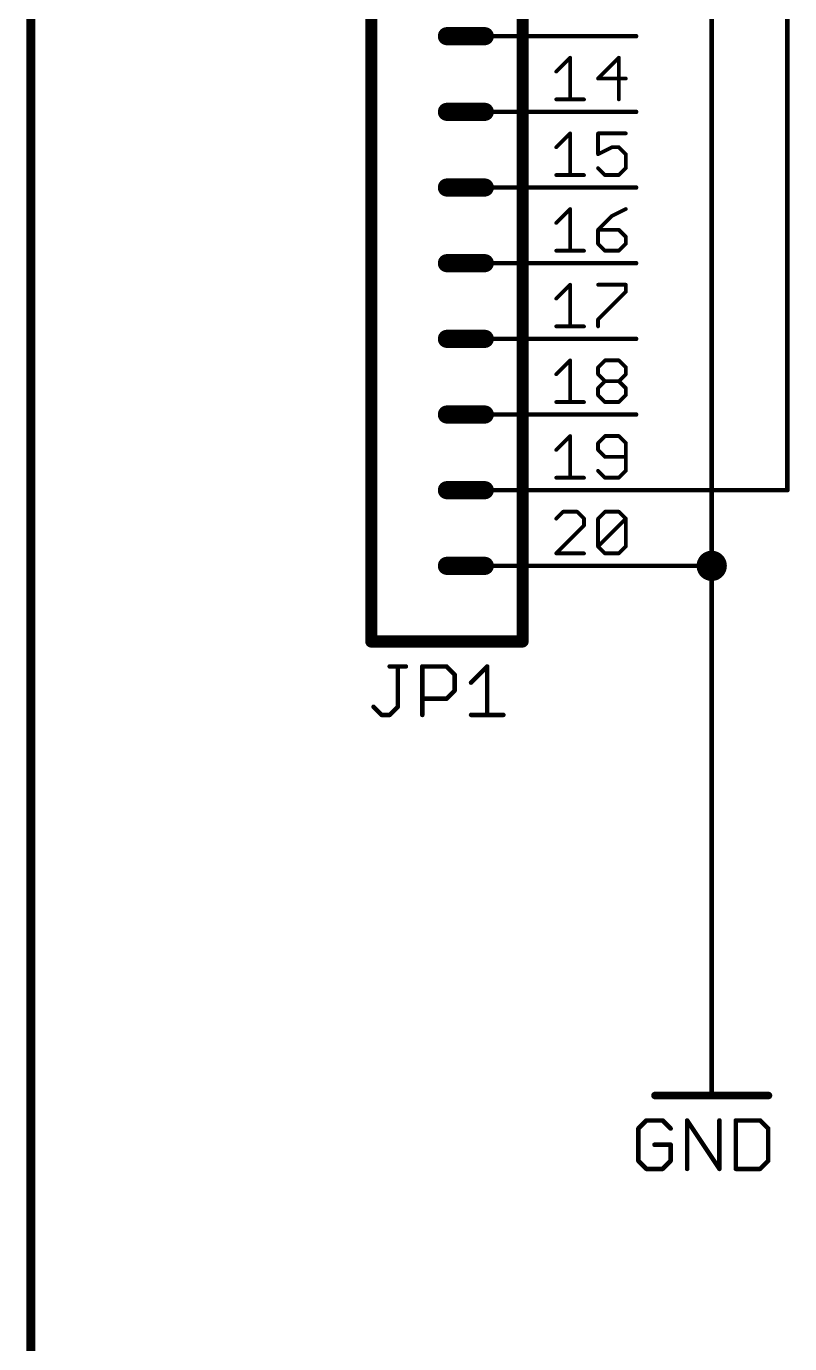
# Model space of a CAD drawing. Extents: x 0 to 264, y 0 to 182.
# Drawn here: x -0.15 to 25.48, y 90.73 to 134.95 of the extents above; entities that cross this region are included whole.
import ezdxf

# ---------------------------------------------------------------- set-up
doc = ezdxf.new("R2010")
doc.units = 0
for name, color, linetype in [('91', 122, 'CONTINUOUS'), ('94', 12, 'CONTINUOUS'), ('95', 251, 'CONTINUOUS'), ('96', 251, 'CONTINUOUS')]:
    doc.layers.add(name, color=color, linetype=linetype)

msp = doc.modelspace()

# ---------------------------------------------------------------- linework, layer by layer
at = {"layer": '91', "const_width": 0.1524}
for points in [[(25.4, 119.38), (25.4, 162.56)], [(22.86, 160.02), (22.86, 116.84)], [(20.32, 119.38), (25.4, 119.38)], [(20.32, 116.84), (22.86, 116.84)], [(22.86, 101.6), (22.86, 116.84)]]:
    msp.add_lwpolyline(points, dxfattribs=at)
at = {"layer": '91'}
for points, const_width in [([(20.32, 119.4181, 1), (20.32, 119.3419)], 0.0762), ([(25.3619, 119.38, 1), (25.4381, 119.38)], 0.0762), ([(25.4, 119.3419, 1), (25.4, 119.4181)], 0.0762), ([(22.86, 116.586, 1), (22.86, 117.094, 1), (22.86, 116.586)], 0.508), ([(20.32, 116.8781, 1), (20.32, 116.8019)], 0.0762), ([(22.8981, 116.84, 1), (22.8219, 116.84)], 0.0762), ([(22.8219, 116.84, 1), (22.8981, 116.84)], 0.0762), ([(22.86, 116.8019, 1), (22.86, 116.8781)], 0.0762), ([(22.8219, 101.6, 1), (22.8981, 101.6)], 0.0762)]:
    msp.add_lwpolyline(points, format="xyb", dxfattribs=dict(at, const_width=const_width))
at = {"layer": '94'}
for points, const_width in [([(0, 180.34), (0, 0)], 0.3), ([(11.43, 114.3), (11.43, 167.64)], 0.4064), ([(16.51, 167.64), (16.51, 114.3)], 0.4064), ([(13.97, 134.62), (15.24, 134.62)], 0.6096), ([(20.32, 134.62), (15.24, 134.62)], 0.1524), ([(13.97, 132.08), (15.24, 132.08)], 0.6096), ([(20.32, 132.08), (15.24, 132.08)], 0.1524), ([(13.97, 129.54), (15.24, 129.54)], 0.6096), ([(20.32, 129.54), (15.24, 129.54)], 0.1524), ([(13.97, 127), (15.24, 127)], 0.6096), ([(20.32, 127), (15.24, 127)], 0.1524), ([(13.97, 124.46), (15.24, 124.46)], 0.6096), ([(20.32, 124.46), (15.24, 124.46)], 0.1524), ([(13.97, 121.92), (15.24, 121.92)], 0.6096), ([(20.32, 121.92), (15.24, 121.92)], 0.1524), ([(13.97, 119.38), (15.24, 119.38)], 0.6096), ([(20.32, 119.38), (15.24, 119.38)], 0.1524), ([(13.97, 116.84), (15.24, 116.84)], 0.6096), ([(20.32, 116.84), (15.24, 116.84)], 0.1524), ([(11.43, 114.3), (16.51, 114.3)], 0.4064), ([(22.86, 101.6), (22.86, 99.06)], 0.1524), ([(20.955, 99.06), (24.765, 99.06)], 0.254)]:
    msp.add_lwpolyline(points, dxfattribs=dict(at, const_width=const_width))
for points, const_width in [([(13.97, 134.7724, 1), (13.97, 134.4676)], 0.3048), ([(15.24, 134.4676, 1), (15.24, 134.7724)], 0.3048), ([(15.24, 134.6581, 1), (15.24, 134.5819)], 0.0762), ([(20.32, 134.5819, 1), (20.32, 134.6581)], 0.0762), ([(13.97, 132.2324, 1), (13.97, 131.9276)], 0.3048), ([(15.24, 131.9276, 1), (15.24, 132.2324)], 0.3048), ([(15.24, 132.1181, 1), (15.24, 132.0419)], 0.0762), ([(20.32, 132.0419, 1), (20.32, 132.1181)], 0.0762), ([(13.97, 129.6924, 1), (13.97, 129.3876)], 0.3048), ([(15.24, 129.3876, 1), (15.24, 129.6924)], 0.3048), ([(15.24, 129.5781, 1), (15.24, 129.5019)], 0.0762), ([(20.32, 129.5019, 1), (20.32, 129.5781)], 0.0762), ([(13.97, 127.1524, 1), (13.97, 126.8476)], 0.3048), ([(15.24, 126.8476, 1), (15.24, 127.1524)], 0.3048), ([(15.24, 127.0381, 1), (15.24, 126.9619)], 0.0762), ([(20.32, 126.9619, 1), (20.32, 127.0381)], 0.0762), ([(13.97, 124.6124, 1), (13.97, 124.3076)], 0.3048), ([(15.24, 124.3076, 1), (15.24, 124.6124)], 0.3048), ([(15.24, 124.4981, 1), (15.24, 124.4219)], 0.0762), ([(20.32, 124.4219, 1), (20.32, 124.4981)], 0.0762), ([(13.97, 122.0724, 1), (13.97, 121.7676)], 0.3048), ([(15.24, 121.7676, 1), (15.24, 122.0724)], 0.3048), ([(15.24, 121.9581, 1), (15.24, 121.8819)], 0.0762), ([(20.32, 121.8819, 1), (20.32, 121.9581)], 0.0762), ([(13.97, 119.5324, 1), (13.97, 119.2276)], 0.3048), ([(15.24, 119.2276, 1), (15.24, 119.5324)], 0.3048), ([(15.24, 119.4181, 1), (15.24, 119.3419)], 0.0762), ([(20.32, 119.3419, 1), (20.32, 119.4181)], 0.0762), ([(13.97, 116.9924, 1), (13.97, 116.6876)], 0.3048), ([(15.24, 116.6876, 1), (15.24, 116.9924)], 0.3048), ([(15.24, 116.8781, 1), (15.24, 116.8019)], 0.0762), ([(20.32, 116.8019, 1), (20.32, 116.8781)], 0.0762), ([(11.43, 114.4016, 1), (11.43, 114.1984)], 0.2032), ([(11.3284, 114.3, 1), (11.5316, 114.3)], 0.2032), ([(16.4084, 114.3, 1), (16.6116, 114.3)], 0.2032), ([(16.51, 114.1984, 1), (16.51, 114.4016)], 0.2032), ([(22.8981, 101.6, 1), (22.8219, 101.6)], 0.0762), ([(20.955, 99.1235, 1), (20.955, 98.9965)], 0.127), ([(22.8219, 99.06, 1), (22.8981, 99.06)], 0.0762), ([(24.765, 98.9965, 1), (24.765, 99.1235)], 0.127)]:
    msp.add_lwpolyline(points, format="xyb", dxfattribs=dict(at, const_width=const_width))
at = {"layer": '95'}
for points, const_width in [([(17.6403, 133.4312), (18.1064, 133.8973)], 0.127), ([(18.1064, 133.8973), (18.1064, 132.4991)], 0.127), ([(19.7427, 133.8973), (19.0436, 133.1982)], 0.127), ([(19.7427, 132.4991), (19.7427, 133.8973)], 0.127), ([(19.0436, 133.1982), (19.9757, 133.1982)], 0.127), ([(17.6403, 132.4991), (18.5724, 132.4991)], 0.127), ([(17.6403, 130.8912), (18.1064, 131.3573)], 0.127), ([(18.1064, 131.3573), (18.1064, 129.9591)], 0.127), ([(19.9757, 131.3573), (19.0436, 131.3573)], 0.127), ([(19.0436, 131.3573), (19.0436, 130.6582)], 0.127), ([(19.0436, 130.6582), (19.5096, 130.8912)], 0.127), ([(19.5096, 130.8912), (19.7427, 130.8912)], 0.127), ([(19.7427, 130.8912), (19.9757, 130.6582)], 0.127), ([(19.9757, 130.6582), (19.9757, 130.1921)], 0.127), ([(17.6403, 129.9591), (18.5724, 129.9591)], 0.127), ([(19.2766, 129.9591), (19.0436, 130.1921)], 0.127), ([(19.7427, 129.9591), (19.2766, 129.9591)], 0.127), ([(19.9757, 130.1921), (19.7427, 129.9591)], 0.127), ([(17.6403, 128.3512), (18.1064, 128.8173)], 0.127), ([(18.1064, 128.8173), (18.1064, 127.4191)], 0.127), ([(19.9757, 128.8173), (19.5096, 128.5843)], 0.127), ([(19.5096, 128.5843), (19.0436, 128.1182)], 0.127), ([(19.0436, 128.1182), (19.0436, 127.6521)], 0.127), ([(19.7427, 128.1182), (19.0436, 128.1182)], 0.127), ([(19.9757, 127.8852), (19.7427, 128.1182)], 0.127), ([(19.9757, 127.6521), (19.9757, 127.8852)], 0.127), ([(17.6403, 127.4191), (18.5724, 127.4191)], 0.127), ([(19.0436, 127.6521), (19.2766, 127.4191)], 0.127), ([(19.2766, 127.4191), (19.7427, 127.4191)], 0.127), ([(19.7427, 127.4191), (19.9757, 127.6521)], 0.127), ([(17.6403, 125.8112), (18.1064, 126.2773)], 0.127), ([(18.1064, 126.2773), (18.1064, 124.8791)], 0.127), ([(19.0436, 126.2773), (19.9757, 126.2773)], 0.127), ([(19.9757, 126.0443), (19.0436, 125.1121)], 0.127), ([(19.9757, 126.2773), (19.9757, 126.0443)], 0.127), ([(19.0436, 125.1121), (19.0436, 124.8791)], 0.127), ([(17.6403, 124.8791), (18.5724, 124.8791)], 0.127), ([(17.6403, 123.2712), (18.1064, 123.7373)], 0.127), ([(18.1064, 123.7373), (18.1064, 122.3391)], 0.127), ([(19.0436, 123.5043), (19.2766, 123.7373)], 0.127), ([(19.0436, 123.2712), (19.0436, 123.5043)], 0.127), ([(19.2766, 123.7373), (19.7427, 123.7373)], 0.127), ([(19.7427, 123.7373), (19.9757, 123.5043)], 0.127), ([(19.9757, 123.5043), (19.9757, 123.2712)], 0.127), ([(19.2766, 123.0382), (19.0436, 123.2712)], 0.127), ([(19.0436, 122.8052), (19.2766, 123.0382)], 0.127), ([(19.2766, 123.0382), (19.7427, 123.0382)], 0.127), ([(19.9757, 123.2712), (19.7427, 123.0382)], 0.127), ([(19.7427, 123.0382), (19.9757, 122.8052)], 0.127), ([(19.0436, 122.5721), (19.0436, 122.8052)], 0.127), ([(19.2766, 122.3391), (19.0436, 122.5721)], 0.127), ([(19.9757, 122.5721), (19.7427, 122.3391)], 0.127), ([(19.9757, 122.8052), (19.9757, 122.5721)], 0.127), ([(17.6403, 122.3391), (18.5724, 122.3391)], 0.127), ([(19.7427, 122.3391), (19.2766, 122.3391)], 0.127), ([(17.6403, 120.7312), (18.1064, 121.1973)], 0.127), ([(18.1064, 121.1973), (18.1064, 119.7991)], 0.127), ([(19.2766, 121.1973), (19.0436, 120.9643)], 0.127), ([(19.7427, 121.1973), (19.2766, 121.1973)], 0.127), ([(19.9757, 120.9643), (19.7427, 121.1973)], 0.127), ([(19.0436, 120.9643), (19.0436, 120.7312)], 0.127), ([(19.0436, 120.7312), (19.2766, 120.4982)], 0.127), ([(19.9757, 120.0321), (19.9757, 120.9643)], 0.127), ([(19.2766, 120.4982), (19.9757, 120.4982)], 0.127), ([(17.6403, 119.7991), (18.5724, 119.7991)], 0.127), ([(19.0436, 120.0321), (19.2766, 119.7991)], 0.127), ([(19.2766, 119.7991), (19.7427, 119.7991)], 0.127), ([(19.7427, 119.7991), (19.9757, 120.0321)], 0.127), ([(17.8733, 118.6573), (17.6403, 118.4243)], 0.127), ([(18.3394, 118.6573), (17.8733, 118.6573)], 0.127), ([(18.5724, 118.4243), (18.3394, 118.6573)], 0.127), ([(19.0436, 118.4243), (19.2766, 118.6573)], 0.127), ([(19.2766, 118.6573), (19.7427, 118.6573)], 0.127), ([(19.7427, 118.6573), (19.9757, 118.4243)], 0.127), ([(17.6403, 117.2591), (18.5724, 118.1912)], 0.127), ([(18.5724, 118.1912), (18.5724, 118.4243)], 0.127), ([(19.0436, 117.4921), (19.0436, 118.4243)], 0.127), ([(19.0436, 117.4921), (19.9757, 118.4243)], 0.127), ([(19.9757, 118.4243), (19.9757, 117.4921)], 0.127), ([(18.5724, 117.2591), (17.6403, 117.2591)], 0.127), ([(19.2766, 117.2591), (19.0436, 117.4921)], 0.127), ([(19.7427, 117.2591), (19.2766, 117.2591)], 0.127), ([(19.9757, 117.4921), (19.7427, 117.2591)], 0.127), ([(12.0485, 113.4632), (12.5909, 113.4632)], 0.1524), ([(12.3197, 112.1074), (12.3197, 113.4632)], 0.1524), ([(13.1434, 111.8362), (13.1434, 113.4632)], 0.1524), ([(13.1434, 113.4632), (13.9569, 113.4632)], 0.1524), ([(13.9569, 113.4632), (14.228, 113.192)], 0.1524), ([(14.228, 113.192), (14.228, 112.6497)], 0.1524), ([(14.7805, 112.9209), (15.3228, 113.4632)], 0.1524), ([(15.3228, 113.4632), (15.3228, 111.8362)], 0.1524), ([(13.9569, 112.3785), (13.1434, 112.3785)], 0.1524), ([(14.228, 112.6497), (13.9569, 112.3785)], 0.1524), ([(11.5062, 112.1074), (11.7774, 111.8362)], 0.1524), ([(11.7774, 111.8362), (12.0485, 111.8362)], 0.1524), ([(12.0485, 111.8362), (12.3197, 112.1074)], 0.1524), ([(14.7805, 111.8362), (15.8652, 111.8362)], 0.1524)]:
    msp.add_lwpolyline(points, dxfattribs=dict(at, const_width=const_width))
for points, const_width in [([(18.1381, 133.8973, 1), (18.0746, 133.8973)], 0.0635), ([(18.1288, 133.8748, 1), (18.0839, 133.9197)], 0.0635), ([(19.7744, 133.8973, 1), (19.7109, 133.8973)], 0.0635), ([(19.7651, 133.8748, 1), (19.7202, 133.9197)], 0.0635), ([(17.6178, 133.4537, 1), (17.6628, 133.4088)], 0.0635), ([(19.0436, 133.2299, 1), (19.0436, 133.1664)], 0.0635), ([(19.0211, 133.2206, 1), (19.066, 133.1757)], 0.0635), ([(19.9757, 133.1664, 1), (19.9757, 133.2299)], 0.0635), ([(17.6403, 132.5308, 1), (17.6403, 132.4674)], 0.0635), ([(18.0746, 132.4991, 1), (18.1381, 132.4991)], 0.0635), ([(18.5724, 132.4674, 1), (18.5724, 132.5308)], 0.0635), ([(19.7109, 132.4991, 1), (19.7744, 132.4991)], 0.0635), ([(18.1381, 131.3573, 1), (18.0746, 131.3573)], 0.0635), ([(18.1288, 131.3348, 1), (18.0839, 131.3797)], 0.0635), ([(19.0753, 131.3573, 1), (19.0118, 131.3573)], 0.0635), ([(19.0436, 131.389, 1), (19.0436, 131.3255)], 0.0635), ([(19.9757, 131.3255, 1), (19.9757, 131.389)], 0.0635), ([(17.6178, 130.9137, 1), (17.6628, 130.8688)], 0.0635), ([(19.5096, 130.923, 1), (19.5096, 130.8595)], 0.0635), ([(19.5238, 130.8628, 1), (19.4954, 130.9196)], 0.0635), ([(19.7651, 130.9137, 1), (19.7202, 130.8688)], 0.0635), ([(19.7427, 130.8595, 1), (19.7427, 130.923)], 0.0635), ([(19.0294, 130.6866, 1), (19.0578, 130.6298)], 0.0635), ([(19.0118, 130.6582, 1), (19.0753, 130.6582)], 0.0635), ([(20.0075, 130.6582, 1), (19.944, 130.6582)], 0.0635), ([(19.9533, 130.6357, 1), (19.9982, 130.6806)], 0.0635), ([(17.6403, 129.9908, 1), (17.6403, 129.9274)], 0.0635), ([(18.5724, 129.9274, 1), (18.5724, 129.9908)], 0.0635), ([(19.066, 130.2146, 1), (19.0211, 130.1697)], 0.0635), ([(19.2766, 129.9908, 1), (19.2766, 129.9274)], 0.0635), ([(19.2542, 129.9366, 1), (19.2991, 129.9816)], 0.0635), ([(19.7202, 129.9816, 1), (19.7651, 129.9366)], 0.0635), ([(19.7427, 129.9274, 1), (19.7427, 129.9908)], 0.0635), ([(19.944, 130.1921, 1), (20.0075, 130.1921)], 0.0635), ([(19.9982, 130.1697, 1), (19.9533, 130.2146)], 0.0635), ([(18.0746, 129.9591, 1), (18.1381, 129.9591)], 0.0635), ([(18.1381, 128.8173, 1), (18.0746, 128.8173)], 0.0635), ([(18.1288, 128.7948, 1), (18.0839, 128.8397)], 0.0635), ([(19.9899, 128.7889, 1), (19.9615, 128.8457)], 0.0635), ([(17.6178, 128.3737, 1), (17.6628, 128.3288)], 0.0635), ([(19.4954, 128.6127, 1), (19.5238, 128.5559)], 0.0635), ([(19.5321, 128.5618, 1), (19.4872, 128.6067)], 0.0635), ([(19.0753, 128.1182, 1), (19.0118, 128.1182)], 0.0635), ([(19.0436, 128.1499, 1), (19.0436, 128.0864)], 0.0635), ([(19.0211, 128.1406, 1), (19.066, 128.0957)], 0.0635), ([(19.7651, 128.1406, 1), (19.7202, 128.0957)], 0.0635), ([(19.7427, 128.0864, 1), (19.7427, 128.1499)], 0.0635), ([(20.0075, 127.8852, 1), (19.944, 127.8852)], 0.0635), ([(19.9533, 127.8627, 1), (19.9982, 127.9076)], 0.0635), ([(17.6403, 127.4509, 1), (17.6403, 127.3873)], 0.0635), ([(18.0746, 127.4191, 1), (18.1381, 127.4191)], 0.0635), ([(18.5724, 127.3873, 1), (18.5724, 127.4509)], 0.0635), ([(19.066, 127.6746, 1), (19.0211, 127.6297)], 0.0635), ([(19.0118, 127.6521, 1), (19.0753, 127.6521)], 0.0635), ([(19.2766, 127.4509, 1), (19.2766, 127.3873)], 0.0635), ([(19.2542, 127.3966, 1), (19.2991, 127.4416)], 0.0635), ([(19.7202, 127.4416, 1), (19.7651, 127.3966)], 0.0635), ([(19.7427, 127.3873, 1), (19.7427, 127.4509)], 0.0635), ([(19.944, 127.6521, 1), (20.0075, 127.6521)], 0.0635), ([(19.9982, 127.6297, 1), (19.9533, 127.6746)], 0.0635), ([(18.1381, 126.2773, 1), (18.0746, 126.2773)], 0.0635), ([(18.1288, 126.2548, 1), (18.0839, 126.2997)], 0.0635), ([(19.0436, 126.309, 1), (19.0436, 126.2455)], 0.0635), ([(20.0075, 126.2773, 1), (19.944, 126.2773)], 0.0635), ([(19.944, 126.0443, 1), (20.0075, 126.0443)], 0.0635), ([(19.9982, 126.0218, 1), (19.9533, 126.0667)], 0.0635), ([(19.9757, 126.2455, 1), (19.9757, 126.309)], 0.0635), ([(17.6178, 125.8337, 1), (17.6628, 125.7888)], 0.0635), ([(19.0753, 125.1121, 1), (19.0118, 125.1121)], 0.0635), ([(19.0211, 125.1346, 1), (19.066, 125.0897)], 0.0635), ([(17.6403, 124.9109, 1), (17.6403, 124.8474)], 0.0635), ([(18.0746, 124.8791, 1), (18.1381, 124.8791)], 0.0635), ([(18.5724, 124.8474, 1), (18.5724, 124.9109)], 0.0635), ([(19.0118, 124.8791, 1), (19.0753, 124.8791)], 0.0635), ([(18.1381, 123.7373, 1), (18.0746, 123.7373)], 0.0635), ([(18.1288, 123.7148, 1), (18.0839, 123.7597)], 0.0635), ([(19.0753, 123.5043, 1), (19.0118, 123.5043)], 0.0635), ([(19.0211, 123.5267, 1), (19.066, 123.4818)], 0.0635), ([(19.2766, 123.769, 1), (19.2766, 123.7055)], 0.0635), ([(19.2991, 123.7148, 1), (19.2542, 123.7597)], 0.0635), ([(19.7651, 123.7597, 1), (19.7202, 123.7148)], 0.0635), ([(19.7427, 123.7055, 1), (19.7427, 123.769)], 0.0635), ([(20.0075, 123.5043, 1), (19.944, 123.5043)], 0.0635), ([(19.9533, 123.4818, 1), (19.9982, 123.5267)], 0.0635), ([(17.6178, 123.2937, 1), (17.6628, 123.2488)], 0.0635), ([(19.066, 123.2937, 1), (19.0211, 123.2488)], 0.0635), ([(19.0118, 123.2712, 1), (19.0753, 123.2712)], 0.0635), ([(19.2766, 123.0699, 1), (19.2766, 123.0064)], 0.0635), ([(19.2991, 123.0157, 1), (19.2542, 123.0606)], 0.0635), ([(19.2542, 123.0157, 1), (19.2991, 123.0606)], 0.0635), ([(19.7651, 123.0606, 1), (19.7202, 123.0157)], 0.0635), ([(19.7202, 123.0606, 1), (19.7651, 123.0157)], 0.0635), ([(19.7427, 123.0064, 1), (19.7427, 123.0699)], 0.0635), ([(19.944, 123.2712, 1), (20.0075, 123.2712)], 0.0635), ([(19.9982, 123.2488, 1), (19.9533, 123.2937)], 0.0635), ([(19.0753, 122.8052, 1), (19.0118, 122.8052)], 0.0635), ([(19.0211, 122.8276, 1), (19.066, 122.7827)], 0.0635), ([(19.066, 122.5946, 1), (19.0211, 122.5497)], 0.0635), ([(19.0118, 122.5721, 1), (19.0753, 122.5721)], 0.0635), ([(20.0075, 122.8052, 1), (19.944, 122.8052)], 0.0635), ([(19.944, 122.5721, 1), (20.0075, 122.5721)], 0.0635), ([(19.9533, 122.7827, 1), (19.9982, 122.8276)], 0.0635), ([(19.9982, 122.5497, 1), (19.9533, 122.5946)], 0.0635), ([(17.6403, 122.3709, 1), (17.6403, 122.3073)], 0.0635), ([(18.0746, 122.3391, 1), (18.1381, 122.3391)], 0.0635), ([(18.5724, 122.3073, 1), (18.5724, 122.3709)], 0.0635), ([(19.2766, 122.3709, 1), (19.2766, 122.3073)], 0.0635), ([(19.2542, 122.3166, 1), (19.2991, 122.3616)], 0.0635), ([(19.7202, 122.3616, 1), (19.7651, 122.3166)], 0.0635), ([(19.7427, 122.3073, 1), (19.7427, 122.3709)], 0.0635), ([(18.1381, 121.1973, 1), (18.0746, 121.1973)], 0.0635), ([(18.1288, 121.1748, 1), (18.0839, 121.2197)], 0.0635), ([(19.2766, 121.229, 1), (19.2766, 121.1655)], 0.0635), ([(19.2991, 121.1748, 1), (19.2542, 121.2197)], 0.0635), ([(19.7651, 121.2197, 1), (19.7202, 121.1748)], 0.0635), ([(19.7427, 121.1655, 1), (19.7427, 121.229)], 0.0635), ([(17.6178, 120.7537, 1), (17.6628, 120.7088)], 0.0635), ([(19.0753, 120.9643, 1), (19.0118, 120.9643)], 0.0635), ([(19.0211, 120.9867, 1), (19.066, 120.9418)], 0.0635), ([(19.066, 120.7537, 1), (19.0211, 120.7088)], 0.0635), ([(19.0118, 120.7312, 1), (19.0753, 120.7312)], 0.0635), ([(20.0075, 120.9643, 1), (19.944, 120.9643)], 0.0635), ([(19.9533, 120.9418, 1), (19.9982, 120.9867)], 0.0635), ([(19.2766, 120.5299, 1), (19.2766, 120.4664)], 0.0635), ([(19.2542, 120.4757, 1), (19.2991, 120.5206)], 0.0635), ([(19.9757, 120.4664, 1), (19.9757, 120.5299)], 0.0635), ([(17.6403, 119.8309, 1), (17.6403, 119.7674)], 0.0635), ([(18.5724, 119.7674, 1), (18.5724, 119.8309)], 0.0635), ([(19.066, 120.0546, 1), (19.0211, 120.0097)], 0.0635), ([(19.2766, 119.8309, 1), (19.2766, 119.7674)], 0.0635), ([(19.2542, 119.7766, 1), (19.2991, 119.8216)], 0.0635), ([(19.7202, 119.8216, 1), (19.7651, 119.7766)], 0.0635), ([(19.7427, 119.7674, 1), (19.7427, 119.8309)], 0.0635), ([(19.944, 120.0321, 1), (20.0075, 120.0321)], 0.0635), ([(19.9982, 120.0097, 1), (19.9533, 120.0546)], 0.0635), ([(18.0746, 119.7991, 1), (18.1381, 119.7991)], 0.0635), ([(17.8733, 118.689, 1), (17.8733, 118.6255)], 0.0635), ([(17.8958, 118.6348, 1), (17.8509, 118.6797)], 0.0635), ([(18.3618, 118.6797, 1), (18.3169, 118.6348)], 0.0635), ([(18.3394, 118.6255, 1), (18.3394, 118.689)], 0.0635), ([(19.2766, 118.689, 1), (19.2766, 118.6255)], 0.0635), ([(19.2991, 118.6348, 1), (19.2542, 118.6797)], 0.0635), ([(19.7651, 118.6797, 1), (19.7202, 118.6348)], 0.0635), ([(19.7427, 118.6255, 1), (19.7427, 118.689)], 0.0635), ([(17.6178, 118.4467, 1), (17.6628, 118.4018)], 0.0635), ([(18.6042, 118.4243, 1), (18.5407, 118.4243)], 0.0635), ([(18.5407, 118.1912, 1), (18.6042, 118.1912)], 0.0635), ([(18.55, 118.4018, 1), (18.5949, 118.4467)], 0.0635), ([(18.5949, 118.1688, 1), (18.55, 118.2137)], 0.0635), ([(19.0753, 118.4243, 1), (19.0118, 118.4243)], 0.0635), ([(19.0211, 118.4467, 1), (19.066, 118.4018)], 0.0635), ([(20.0075, 118.4243, 1), (19.944, 118.4243)], 0.0635), ([(19.9982, 118.4018, 1), (19.9533, 118.4467)], 0.0635), ([(19.9533, 118.4018, 1), (19.9982, 118.4467)], 0.0635), ([(17.6178, 117.2816, 1), (17.6628, 117.2366)], 0.0635), ([(17.6403, 117.2909, 1), (17.6403, 117.2274)], 0.0635), ([(18.5724, 117.2274, 1), (18.5724, 117.2909)], 0.0635), ([(19.066, 117.5146, 1), (19.0211, 117.4697)], 0.0635), ([(19.0211, 117.5146, 1), (19.066, 117.4697)], 0.0635), ([(19.0118, 117.4921, 1), (19.0753, 117.4921)], 0.0635), ([(19.2766, 117.2909, 1), (19.2766, 117.2274)], 0.0635), ([(19.2542, 117.2366, 1), (19.2991, 117.2816)], 0.0635), ([(19.7202, 117.2816, 1), (19.7651, 117.2366)], 0.0635), ([(19.7427, 117.2274, 1), (19.7427, 117.2909)], 0.0635), ([(19.944, 117.4921, 1), (20.0075, 117.4921)], 0.0635), ([(19.9982, 117.4697, 1), (19.9533, 117.5146)], 0.0635), ([(12.0485, 113.5013, 1), (12.0485, 113.4251)], 0.0762), ([(12.3578, 113.4632, 1), (12.2816, 113.4632)], 0.0762), ([(12.5909, 113.4251, 1), (12.5909, 113.5013)], 0.0762), ([(13.1815, 113.4632, 1), (13.1053, 113.4632)], 0.0762), ([(13.1434, 113.5013, 1), (13.1434, 113.4251)], 0.0762), ([(13.9838, 113.4901, 1), (13.9299, 113.4362)], 0.0762), ([(13.9569, 113.4251, 1), (13.9569, 113.5013)], 0.0762), ([(14.2661, 113.192, 1), (14.1899, 113.192)], 0.0762), ([(14.2011, 113.1651, 1), (14.255, 113.219)], 0.0762), ([(15.3609, 113.4632, 1), (15.2847, 113.4632)], 0.0762), ([(15.3498, 113.4362, 1), (15.2959, 113.4901)], 0.0762), ([(14.7536, 112.9478, 1), (14.8075, 112.8939)], 0.0762), ([(13.1434, 112.4166, 1), (13.1434, 112.3404)], 0.0762), ([(13.9299, 112.4055, 1), (13.9838, 112.3516)], 0.0762), ([(13.9569, 112.3404, 1), (13.9569, 112.4166)], 0.0762), ([(14.1899, 112.6497, 1), (14.2661, 112.6497)], 0.0762), ([(14.255, 112.6228, 1), (14.2011, 112.6766)], 0.0762), ([(11.5331, 112.1343, 1), (11.4793, 112.0804)], 0.0762), ([(11.7774, 111.8743, 1), (11.7774, 111.7981)], 0.0762), ([(11.7504, 111.8093, 1), (11.8043, 111.8631)], 0.0762), ([(12.0216, 111.8631, 1), (12.0755, 111.8093)], 0.0762), ([(12.0485, 111.7981, 1), (12.0485, 111.8743)], 0.0762), ([(12.2816, 112.1074, 1), (12.3578, 112.1074)], 0.0762), ([(12.3466, 112.0804, 1), (12.2928, 112.1343)], 0.0762), ([(14.7805, 111.8743, 1), (14.7805, 111.7981)], 0.0762), ([(15.8652, 111.7981, 1), (15.8652, 111.8743)], 0.0762), ([(13.1053, 111.8362, 1), (13.1815, 111.8362)], 0.0762), ([(15.2847, 111.8362, 1), (15.3609, 111.8362)], 0.0762)]:
    msp.add_lwpolyline(points, format="xyb", dxfattribs=dict(at, const_width=const_width))
at = {"layer": '96', "const_width": 0.1524}
for points in [[(20.6674, 98.2232), (20.3962, 97.952)], [(21.2097, 98.2232), (20.6674, 98.2232)], [(21.4809, 97.952), (21.2097, 98.2232)], [(22.0334, 96.5962), (22.0334, 98.2232)], [(22.0334, 98.2232), (23.118, 96.5962)], [(23.118, 96.5962), (23.118, 98.2232)], [(23.6705, 98.2232), (23.6705, 96.5962)], [(24.484, 98.2232), (23.6705, 98.2232)], [(24.7552, 97.952), (24.484, 98.2232)], [(20.3962, 97.952), (20.3962, 96.8674)], [(24.7552, 96.8674), (24.7552, 97.952)], [(21.4809, 97.4097), (20.9385, 97.4097)], [(21.4809, 96.8674), (21.4809, 97.4097)], [(20.3962, 96.8674), (20.6674, 96.5962)], [(21.2097, 96.5962), (21.4809, 96.8674)], [(24.484, 96.5962), (24.7552, 96.8674)], [(20.6674, 96.5962), (21.2097, 96.5962)], [(23.6705, 96.5962), (24.484, 96.5962)]]:
    msp.add_lwpolyline(points, dxfattribs=at)
at = {"layer": '96', "const_width": 0.0762}
for points in [[(20.6674, 98.2613, 1), (20.6674, 98.1851)], [(20.6943, 98.1962, 1), (20.6404, 98.2501)], [(21.2366, 98.2501, 1), (21.1828, 98.1962)], [(21.2097, 98.1851, 1), (21.2097, 98.2613)], [(22.0715, 98.2232, 1), (21.9953, 98.2232)], [(22.0651, 98.2443, 1), (22.0017, 98.2021)], [(23.1561, 98.2232, 1), (23.0799, 98.2232)], [(23.7086, 98.2232, 1), (23.6324, 98.2232)], [(23.6705, 98.2613, 1), (23.6705, 98.1851)], [(24.5109, 98.2501, 1), (24.4571, 98.1962)], [(24.484, 98.1851, 1), (24.484, 98.2613)], [(20.4343, 97.952, 1), (20.3581, 97.952)], [(20.3693, 97.979, 1), (20.4231, 97.9251)], [(21.4539, 97.9251, 1), (21.5078, 97.979)], [(24.7933, 97.952, 1), (24.7171, 97.952)], [(24.7282, 97.9251, 1), (24.7821, 97.979)], [(20.9385, 97.4478, 1), (20.9385, 97.3716)], [(21.519, 97.4097, 1), (21.4428, 97.4097)], [(21.4809, 97.3716, 1), (21.4809, 97.4478)], [(20.4231, 96.8943, 1), (20.3693, 96.8404)], [(20.3581, 96.8674, 1), (20.4343, 96.8674)], [(21.4428, 96.8674, 1), (21.519, 96.8674)], [(21.5078, 96.8404, 1), (21.4539, 96.8943)], [(24.7171, 96.8674, 1), (24.7933, 96.8674)], [(24.7821, 96.8404, 1), (24.7282, 96.8943)], [(20.6674, 96.6343, 1), (20.6674, 96.5581)], [(20.6404, 96.5693, 1), (20.6943, 96.6231)], [(21.1828, 96.6231, 1), (21.2366, 96.5693)], [(21.2097, 96.5581, 1), (21.2097, 96.6343)], [(21.9953, 96.5962, 1), (22.0715, 96.5962)], [(23.0799, 96.5962, 1), (23.1561, 96.5962)], [(23.0863, 96.5751, 1), (23.1497, 96.6173)], [(23.6705, 96.6343, 1), (23.6705, 96.5581)], [(23.6324, 96.5962, 1), (23.7086, 96.5962)], [(24.4571, 96.6231, 1), (24.5109, 96.5693)], [(24.484, 96.5581, 1), (24.484, 96.6343)]]:
    msp.add_lwpolyline(points, format="xyb", dxfattribs=at)

doc.saveas('drawing.dxf')
